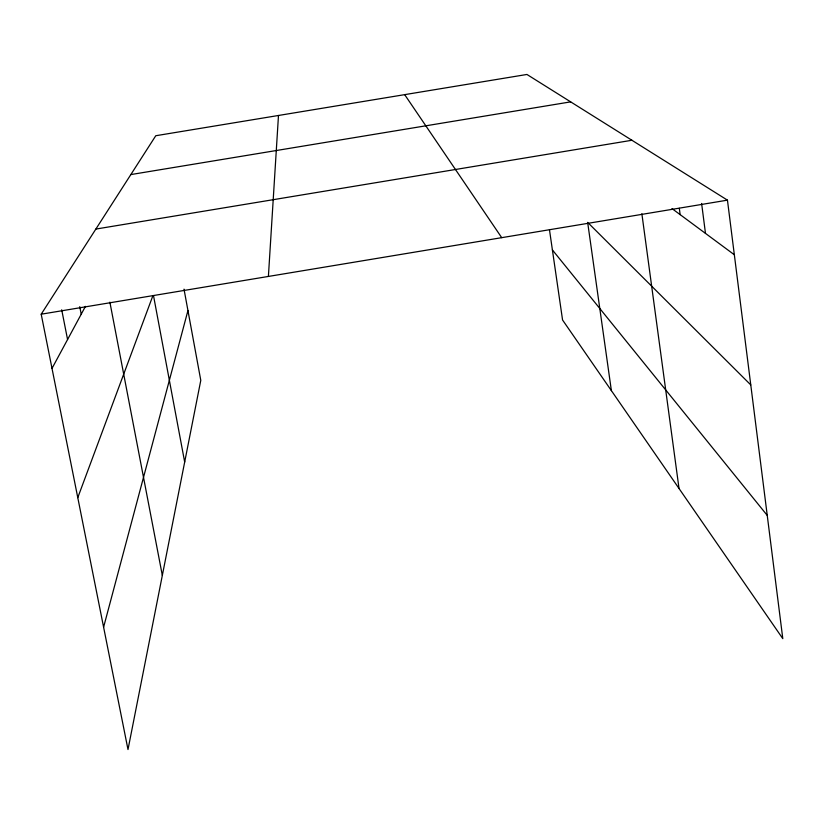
<?xml version="1.0" encoding="UTF-8"?>
<svg xmlns="http://www.w3.org/2000/svg" width="824" height="824" viewBox="0 0 824 824"><rect width="100%" height="100%" fill="white"/><g stroke="black" fill="none" stroke-linecap="round" stroke-linejoin="round"><path stroke-width="1.24" d="M268.397 276.442L278.481 115.473M103.597 627.188L187.944 310.555M77.775 497.644L152.883 295.703M52.005 368.41L85.449 306.353M184.01 289.152L200.788 380.358L127.998 749.541L41.2 314.202L155.777 135.733L526.948 74.459L727.448 200.15L782.8 638.651L562.565 320L549.464 229.721M41.2 314.202L727.448 200.15M130.841 174.575L570.671 101.867M95.852 229.072L631.926 140.265M671.993 208.596L734.339 254.75M588.521 223.242L750.767 384.911M552.399 249.93L767.237 515.391M404.677 94.647L501.713 237.662M61.707 309.793L67.568 339.529M79.753 306.652L81.226 314.202M109.88 302.151L162.328 575.399M153.542 295.826L184.679 462.048M587.656 222.377L611.377 390.627M641.865 213.735L679.028 488.508M679.316 208.307L680.14 214.631M701.615 203.446L705.478 233.388"/></g></svg>
